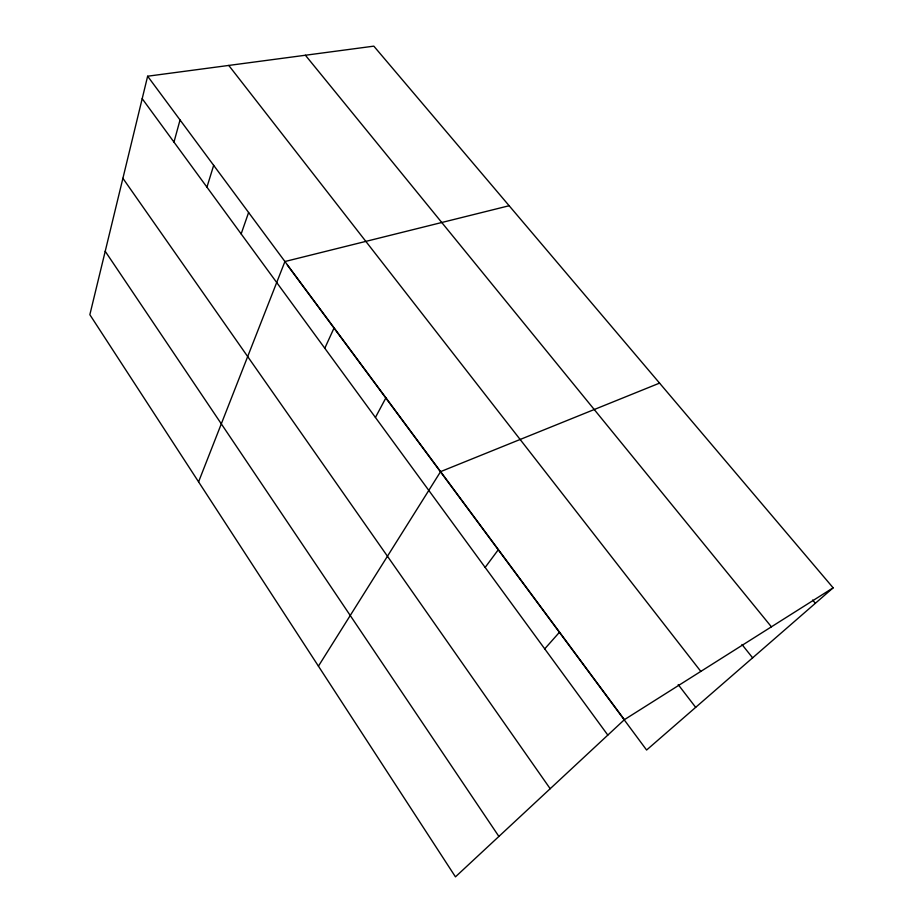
<?xml version="1.0" encoding="UTF-8"?>
<svg xmlns="http://www.w3.org/2000/svg" width="923" height="923" viewBox="0 0 923 923"><rect width="100%" height="100%" fill="white"/><g stroke="black" fill="none" stroke-linecap="round" stroke-linejoin="round"><path stroke-width="1.38" d="M147.634 76.217L89.854 314.685L455.454 876.85L624.386 719.686L833.146 587.824L373.827 46.15L147.634 76.217L624.386 719.686M173.974 142.096L180.043 119.955M206.937 187.15L213.674 165.355M241.157 233.923L248.61 212.509M198.572 481.875L284.93 261.521L509.15 205.737M324.792 348.248L334.103 327.884M375.43 417.45L385.918 397.825M318.423 666.152L440.594 471.63L659.564 383.114M485.152 567.426L498.374 549.623M544.732 648.857L559.534 632.163M833.146 587.824L646.596 750.03L287.341 265.086M812.621 600.019L815.355 603.284M305.398 55.242L771.397 626.821M741.965 644.496L752.626 657.834M228.766 65.429L700.822 671.413M678.197 684.601L695.677 707.353M142.188 98.657L607.819 735.1M122.897 178.301L550.189 788.715M105.21 251.275L498.893 836.446"/></g></svg>
